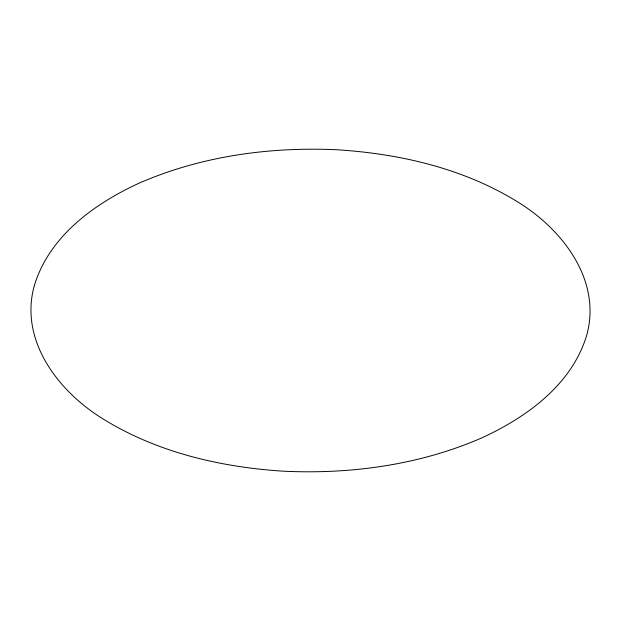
<?xml version="1.0" encoding="UTF-8"?>
<svg xmlns="http://www.w3.org/2000/svg" width="621" height="621" viewBox="0 0 621 621"><rect width="100%" height="100%" fill="white"/><g stroke="black" fill="none" stroke-linecap="round" stroke-linejoin="round"><path stroke-width="0.93" d="M34.388 285.404C19.142 339.376 57.109 389.817 100.586 417.374C155.227 452.026 219.927 467.194 283.913 471.223C351.144 474.335 419.656 464.935 481.648 437.952C526.554 417.32 571.568 384.966 586.612 335.596C601.858 281.624 563.891 231.183 520.414 203.626C465.773 168.974 401.073 153.806 337.087 149.777C269.856 146.665 201.344 156.065 139.352 183.048C94.446 203.68 49.432 236.034 34.388 285.404"/></g></svg>
